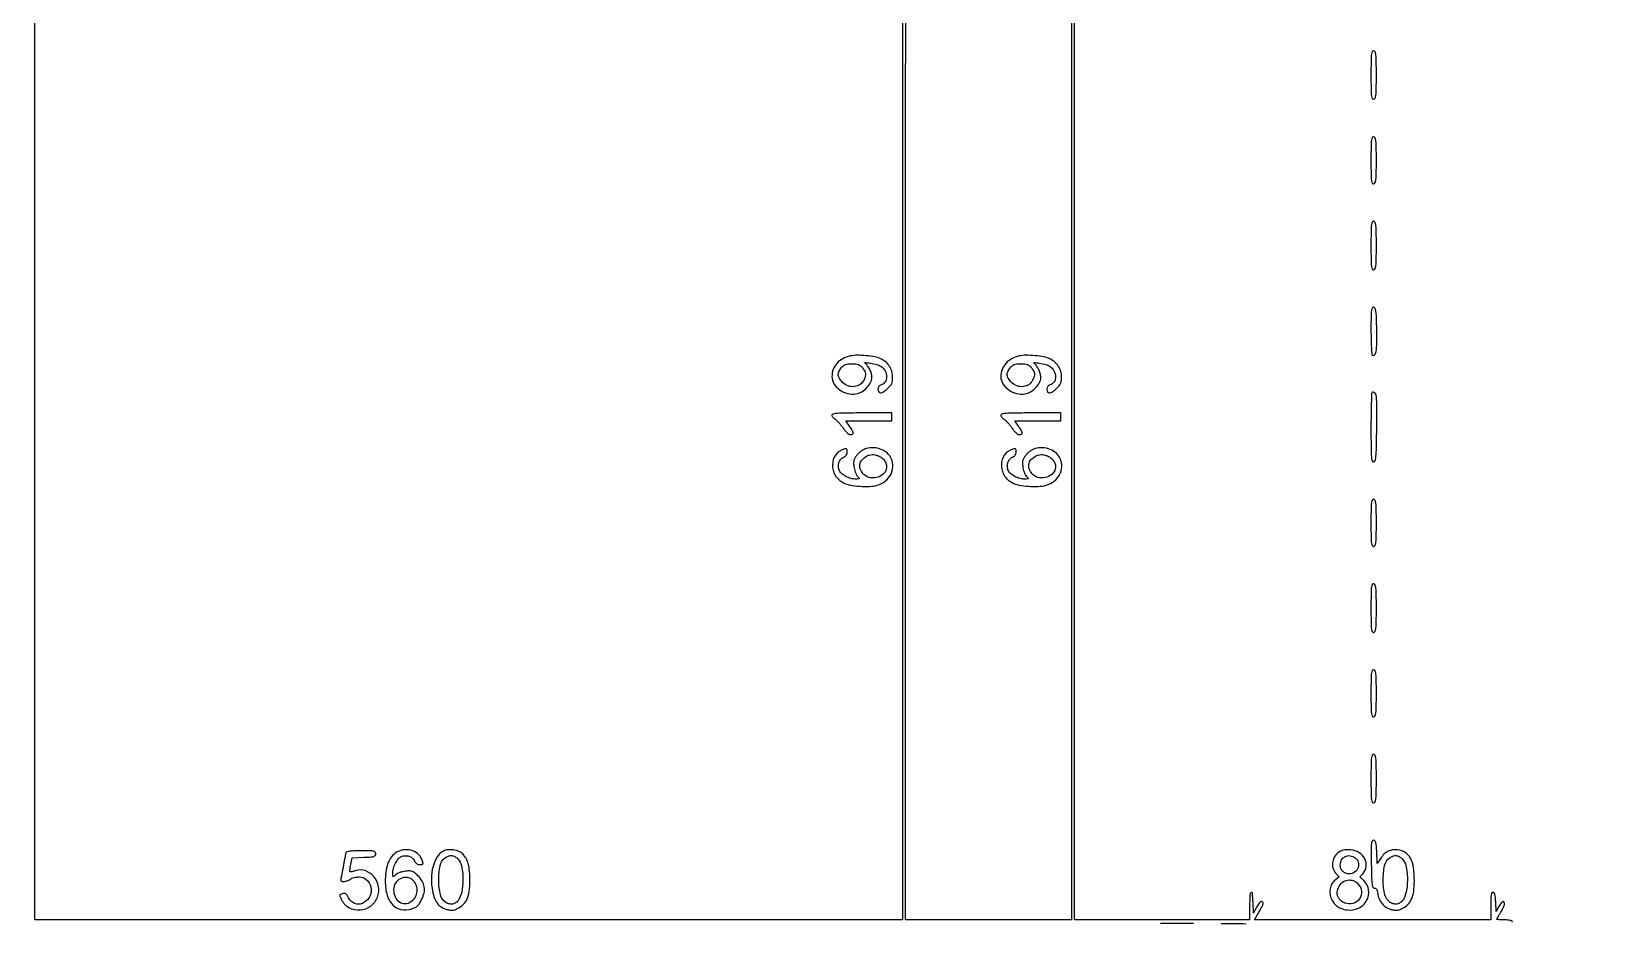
# Model space of a CAD drawing. Extents: x 0 to 836, y 5 to 589.
# Drawn here: x 546.8 to 633.6, y 319.9 to 368.9 of the extents above; entities that cross this region are included whole.
import ezdxf

# ---------------------------------------------------------------- set-up
doc = ezdxf.new("R2010")
doc.units = 0
doc.header["$MEASUREMENT"] = 0

msp = doc.modelspace()

# ---------------------------------------------------------------- linework, layer by layer
for points in [[(201.712326, 537.783562, -0.000001), (217.055896, 537.76491, -0.426088)], [(546.957638, 269.095817, -0.000001), (546.976289, 285.583213, -0.415883)], [(835.446278, 121.592707, -0.000059), (835.429914, 203.53197, -0.00002), (835.42504, 321.569549), (835.424938, 588.3084), (835.769253, 588.3084, 0.013775), (835.969061, 588.313906, 0.121919), (836.052736, 588.339582, 0.232745), (836.087862, 588.394014, 0.064289), (836.086534, 588.49875), (836.0595, 588.6891), (420.497259, 588.710259, 0.000013), (261.145696, 588.714318, 0.000021), (126.989856, 588.708632)], [(718.0002, 512.4222), (718.0002, 320.588723, -0.000011), (717.997333, 194.273324, -0.000202)], [(604.852986, 529.408162, -0.000002), (620.423836, 529.389509, -0.550615)], [(238.738155, 529.614638, -0.000002), (224.300981, 529.63329, -0.415836)], [(308.18842, 529.408162, -0.000002), (322.638019, 529.38951, -0.415836)], [(531.796111, 538.074638, -0.000002), (517.6951, 538.093291, -0.426056)], [(413.368417, 538.074638, -0.000002), (399.676779, 538.093291, -0.415815)], [(693.315638, 481.579418, -0.000002), (693.334294, 494.031443, -0.550517)], [(336.166934, 548.220763, -0.000002), (326.827688, 548.233536, -0.413812)], [(693.109162, 421.684687, -0.000002), (693.090507, 409.236574, -0.415775)], [(689.941022, 529.408162, -0.000003), (701.809045, 529.389505, -0.550493)], [(333.609652, 529.614638, -0.000003), (323.198363, 529.633296, -0.415688)], [(383.716206, 529.408162, -0.000003), (394.123716, 529.389504, -0.425916)], [(594.925838, 387.150768, -0.000003), (594.944494, 398.69211, -0.425969)], [(604.231838, 387.151416, -0.000003), (604.250494, 398.693431, -0.41574)], [(718.148241, 147.565102, 0.000075), (718.164575, 211.571705, 0.000026), (718.1694, 303.889409), (718.1694, 512.350018)], [(604.044, 398.889), (604.044, 359.4231), (604.044, 319.9572), (599.4756, 319.9572), (594.9072, 319.9572), (594.9072, 359.3385, -0.000151), (594.911759, 374.439115, -0.000252)], [(628.299491, 319.839519, 0.332234), (628.3242, 319.8726, 0.322437), (628.300465, 319.905579, 0.031449), (628.199944, 319.932349, 0.03053), (628.06334, 319.951091, 0.01883), (627.9012, 319.9572, -0.009755), (627.739017, 319.960365, -0.016147), (627.602456, 319.970119, -0.010011), (627.493355, 319.983676, -0.37274), (627.4782, 320.001181, -0.123338), (627.48548, 320.030243, -0.004527), (627.540328, 320.13066, -0.008014), (627.608664, 320.248637, -0.005516), (627.6897, 320.3802, 0.025038), (627.823721, 320.618102, 0.062172), (627.890037, 320.806304, 0.131175), (627.884578, 320.924235, 0.326866), (627.818773, 320.9724, 0.190299), (627.77791, 320.956264, 0.029092), (627.71643, 320.891633, 0.029066), (627.649675, 320.802745, 0.021498), (627.586123, 320.69745), (627.4359, 320.4225), (627.410713, 320.95125, 0.011248), (627.39265, 321.208537, 0.045136), (627.364004, 321.363494, 0.089857), (627.322044, 321.449862, 0.239244), (627.262663, 321.48, 0.284034), (627.201196, 321.442018, 0.076103), (627.164363, 321.32778, 0.033861), (627.144676, 321.115069, 0.006149), (627.1398, 320.7186), (627.1398, 319.9572), (620.627795, 319.9572), (614.11579, 319.9572), (614.367395, 320.383923, 0.009298), (614.542334, 320.693643, 0.065443), (614.603988, 320.855057, 0.236264), (614.585005, 320.936184, 0.222811), (614.507769, 320.9724, 0.180386), (614.454443, 320.952514, 0.035725), (614.38112, 320.879208, 0.033672), (614.303653, 320.77662, 0.025766), (614.232819, 320.65515), (614.0691, 320.3379), (614.044085, 320.90895, 0.011581), (614.008577, 321.438614, 0.639683), (613.936908, 321.46417, 0.186785), (613.868297, 321.30449, 0.009128), (613.8576, 320.7186), (613.8576, 319.9572), (609.0354, 319.9572), (604.2132, 319.9572), (604.2132, 359.3385, -0.000151), (604.217759, 374.439266, -0.000252)], [(612.295954, 319.769362, -0.000177), (613.661137, 319.750584, -0.422286)], [(608.9508, 319.788, -0.001255), (610.767254, 319.783441, -0.002095)]]:
    msp.add_lwpolyline(points, format="xyb")
msp.add_lwpolyline([(594.738, 398.889), (594.738, 359.4231), (594.738, 319.9572), (570.8385, 319.9572), (546.939, 319.9572), (546.939, 357.686605), (546.939, 395.41601)])
for points in [[(620.541, 366.4872, 0.002216), (620.544656, 365.662281, 0.02535), (620.564001, 365.337844, 0.088793), (620.60776, 365.189781, 0.335991), (620.68905, 365.149705, 0.254832), (620.770632, 365.216942, 0.068159), (620.813097, 365.385815, 0.024934), (620.833038, 365.715643, 0.002632), (620.8371, 366.4872, 0.002632), (620.833038, 367.258757, 0.024934), (620.813097, 367.588585, 0.068159), (620.770632, 367.757458, 0.254832), (620.68905, 367.824695, 0.335991), (620.60776, 367.784619, 0.088793), (620.564001, 367.636556, 0.02535), (620.544656, 367.312119, 0.002216)], [(620.541, 361.7919, 0.002301), (620.544674, 360.993597, 0.026158), (620.56406, 360.678812, 0.092428), (620.608024, 360.535749, 0.330993), (620.68905, 360.496705, 0.251426), (620.770356, 360.562844, 0.070478), (620.813002, 360.726754, 0.025711), (620.833006, 361.046903, 0.002748), (620.8371, 361.7919, 0.002748), (620.833006, 362.536897, 0.025711), (620.813002, 362.857046, 0.070478), (620.770356, 363.020956, 0.251426), (620.68905, 363.087095, 0.330993), (620.608024, 363.048051, 0.092428), (620.56406, 362.904988, 0.026158), (620.544674, 362.590203, 0.002301)], [(620.541, 357.0966, 0.002216), (620.544656, 356.271681, 0.02535), (620.564001, 355.947244, 0.088793), (620.60776, 355.799181, 0.335991), (620.68905, 355.759105, 0.254832), (620.770632, 355.826342, 0.068159), (620.813097, 355.995215, 0.024934), (620.833038, 356.325043, 0.002632), (620.8371, 357.0966, 0.002632), (620.833038, 357.868157, 0.024934), (620.813097, 358.197985, 0.068159), (620.770632, 358.366858, 0.254832), (620.68905, 358.434095, 0.335991), (620.60776, 358.394019, 0.088793), (620.564001, 358.245956, 0.02535), (620.544656, 357.921519, 0.002216)], [(620.541, 352.412496, 0.005346), (620.546415, 351.906042, 0.008441), (620.563035, 351.471917, 0.003296), (620.585797, 351.103719, 0.241775), (620.616014, 351.053624, 0.384836), (620.740769, 351.076475, 0.121082), (620.823975, 351.265882, 0.040179), (620.863338, 351.68971, 0.007919), (620.860631, 352.454081, 0.003042), (620.842701, 353.158091, 0.026425), (620.816304, 353.470164, 0.069493), (620.770573, 353.631635, 0.246428), (620.68905, 353.696597, 0.329515), (620.608092, 353.657785, 0.093359), (620.564078, 353.515985, 0.026378), (620.544679, 353.203723, 0.002325)], [(591.847732, 351.013939, 0.073887), (591.44062, 350.86462, 0.087476), (591.120653, 350.609268, 0.091457), (590.917249, 350.270188, 0.089719), (590.8464, 349.878528, 0.141999), (590.9591, 349.489697, 0.096328), (591.277486, 349.152213, 0.091456), (591.716243, 348.945632, 0.111226), (592.169199, 348.929275, 0.086234), (592.485654, 349.047483, 0.068269), (592.773313, 349.273449, 0.071559), (592.976825, 349.555085, 0.121305), (593.046, 349.836016, 0.066352), (593.018515, 350.042214, 0.046732), (592.936353, 350.26155, 0.046757), (592.814963, 350.461664, 0.0667), (592.670204, 350.610383, -0.735574), (592.688806, 350.659313, -0.031466), (592.968468, 350.624507, -0.020612), (593.326885, 350.541361, -0.077741), (593.536302, 350.44675, -0.119204), (593.771502, 350.196297, -0.126117), (593.859986, 349.871277, -0.149908), (593.776408, 349.583565, -0.185771), (593.551562, 349.42198, 0.08419), (593.480571, 349.389957, 0.095531), (593.42767, 349.337389, 0.088381), (593.395344, 349.265348, 0.061447), (593.3844, 349.176633, 0.134368), (593.423538, 349.033624, 0.288114), (593.521197, 348.983341, 0.13087), (593.683413, 349.041784, 0.030797), (593.911815, 349.22186, 0.02906), (594.058399, 349.369007, 0.07793), (594.137942, 349.493152, 0.076479), (594.176479, 349.637074, 0.027248), (594.1881, 349.850157, 0.06418), (594.14703, 350.168794, 0.078293), (594.026599, 350.443896, 0.077155), (593.825697, 350.671619, 0.060136), (593.54814, 350.850999, 0.066205), (593.222744, 350.959342, 0.02342), (592.735567, 351.029171, 0.023784), (592.233006, 351.0533, 0.051157)], [(601.153732, 351.013939, 0.073887), (600.74662, 350.86462, 0.087476), (600.426653, 350.609268, 0.091457), (600.223249, 350.270188, 0.089719), (600.1524, 349.878528, 0.141999), (600.2651, 349.489697, 0.096328), (600.583486, 349.152213, 0.091456), (601.022243, 348.945632, 0.111226), (601.475199, 348.929275, 0.086234), (601.791654, 349.047483, 0.068269), (602.079313, 349.273449, 0.071559), (602.282825, 349.555085, 0.121305), (602.352, 349.836016, 0.066352), (602.324515, 350.042214, 0.046732), (602.242353, 350.26155, 0.046757), (602.120963, 350.461664, 0.0667), (601.976204, 350.610383, -0.735574), (601.994806, 350.659313, -0.031466), (602.274468, 350.624507, -0.020612), (602.632885, 350.541361, -0.077741), (602.842302, 350.44675, -0.119204), (603.077502, 350.196297, -0.126117), (603.165986, 349.871277, -0.149908), (603.082408, 349.583565, -0.185771), (602.857562, 349.42198, 0.08419), (602.786571, 349.389957, 0.095531), (602.73367, 349.337389, 0.088381), (602.701344, 349.265348, 0.061447), (602.6904, 349.176633, 0.134368), (602.729538, 349.033624, 0.288114), (602.827197, 348.983341, 0.13087), (602.989413, 349.041784, 0.030797), (603.217815, 349.22186, 0.02906), (603.364399, 349.369007, 0.07793), (603.443942, 349.493152, 0.076479), (603.482479, 349.637074, 0.027248), (603.4941, 349.850157, 0.06418), (603.45303, 350.168794, 0.078293), (603.332599, 350.443896, 0.077155), (603.131697, 350.671619, 0.060136), (602.85414, 350.850999, 0.066205), (602.528744, 350.959342, 0.02342), (602.041567, 351.029171, 0.023784), (601.539006, 351.0533, 0.051157)], [(592.53226, 350.359491, -0.034949), (592.650946, 350.184754, -0.100985), (592.697504, 350.046801, -0.102102), (592.686041, 349.902537, -0.036199), (592.613671, 349.70741, -0.132246), (592.402527, 349.451837, -0.124081), (592.086483, 349.329096, -0.117551), (591.736138, 349.367964, -0.110668), (591.432092, 349.560692, -0.050987), (591.262032, 349.769487, -0.123571), (591.196973, 349.955934, -0.130223), (591.229202, 350.144641, -0.059664), (591.36014, 350.359491, -0.046717), (591.469876, 350.474974, -0.088755), (591.579469, 350.540742, -0.070236), (591.721987, 350.573093, -0.020746), (591.9462, 350.5824, -0.020746), (592.170413, 350.573093, -0.070236), (592.312931, 350.540742, -0.088755), (592.422524, 350.474974, -0.046717)], [(601.83826, 350.359491, -0.034949), (601.956946, 350.184754, -0.100985), (602.003504, 350.046801, -0.102102), (601.992041, 349.902537, -0.036199), (601.919671, 349.70741, -0.132246), (601.708527, 349.451837, -0.124081), (601.392483, 349.329096, -0.117551), (601.042138, 349.367964, -0.110668), (600.738092, 349.560692, -0.050987), (600.568032, 349.769487, -0.123571), (600.502973, 349.955934, -0.130223), (600.535202, 350.144641, -0.059664), (600.66614, 350.359491, -0.046717), (600.775876, 350.474974, -0.088755), (600.885469, 350.540742, -0.070236), (601.027987, 350.573093, -0.020746), (601.2522, 350.5824, -0.020746), (601.476413, 350.573093, -0.070236), (601.618931, 350.540742, -0.088755), (601.728524, 350.474974, -0.046717)], [(620.596666, 349.002466, 0.190384), (620.574054, 348.950318, 0.001087), (620.557352, 348.406318, 0.004383), (620.545015, 347.78188, 0.002747), (620.541, 347.051197, 0.001515), (620.544508, 345.893055, 0.018269), (620.563484, 345.447801, 0.055851), (620.604652, 345.234564, 0.381669), (620.68905, 345.184054, 0.285216), (620.774185, 345.262669, 0.044461), (620.817203, 345.498193, 0.018054), (620.842414, 345.950443, 0.001781), (620.859867, 347.039756, 0.002478), (620.867005, 347.991002, 0.01264), (620.854983, 348.519813, 0.016591), (620.828062, 348.850674, 0.19328), (620.767483, 348.962565, 0.050037), (620.719309, 348.995011, 0.065913), (620.669806, 349.013707, 0.081721), (620.62657, 349.016582, 0.1739)], [(590.8464, 347.751277, 0.110466), (590.858463, 347.697342, 0.05568), (590.895165, 347.637657, 0.051341), (590.948912, 347.58169, 0.052961), (591.012409, 347.538508, -0.067746), (591.093238, 347.479984, -0.017359), (591.206337, 347.364303, -0.017357), (591.327341, 347.222002, -0.016837), (591.439473, 347.070231, 0.023326), (591.557764, 346.914396, 0.036879), (591.674444, 346.793981, 0.043967), (591.780908, 346.71479, 0.138798), (591.865664, 346.6908, 0.101146), (591.981599, 346.714495, 0.326928), (592.019412, 346.778207, 0.112736), (591.979182, 346.899264, 0.012718), (591.82185, 347.144294), (591.612899, 347.4522), (592.87935, 347.4522), (594.1458, 347.4522), (594.1458, 347.6637), (594.1458, 347.8752), (592.4961, 347.8752, 0.002317), (591.588888, 347.870997, 0.016429), (591.149104, 347.852461, 0.029197), (590.902561, 347.819387, 0.359108)], [(600.1524, 347.751277, 0.110466), (600.164463, 347.697342, 0.05568), (600.201165, 347.637657, 0.051341), (600.254912, 347.58169, 0.052961), (600.318409, 347.538508, -0.067746), (600.399238, 347.479984, -0.017359), (600.512337, 347.364303, -0.017357), (600.633341, 347.222002, -0.016837), (600.745473, 347.070231, 0.023326), (600.863764, 346.914396, 0.036879), (600.980444, 346.793981, 0.043967), (601.086908, 346.71479, 0.138798), (601.171664, 346.6908, 0.101146), (601.287599, 346.714495, 0.326928), (601.325412, 346.778207, 0.112736), (601.285182, 346.899264, 0.012718), (601.12785, 347.144294), (600.918899, 347.4522), (602.18535, 347.4522), (603.4518, 347.4522), (603.4518, 347.6637), (603.4518, 347.8752), (601.8021, 347.8752, 0.002317), (600.894888, 347.870997, 0.016429), (600.455104, 347.852461, 0.029197), (600.208561, 347.819387, 0.359108)], [(592.735764, 345.917801, 0.055757), (592.616735, 345.870042, 0.028701), (592.479686, 345.785949, 0.028124), (592.347014, 345.682133, 0.037788), (592.240257, 345.573144, 0.029405), (592.122221, 345.414845, 0.074549), (592.062161, 345.28495, 0.072535), (592.041957, 345.141016, 0.026727), (592.054037, 344.935812, 0.031012), (592.080903, 344.78319, 0.027174), (592.12731, 344.62801, 0.028137), (592.184862, 344.492333, 0.069644), (592.245407, 344.403167, -0.010125), (592.339395, 344.294987, -0.29066), (592.343943, 344.260015, -0.281034), (592.314141, 344.240214, -0.009632), (592.168095, 344.2374, -0.06538), (591.897544, 344.272929, -0.050678), (591.619462, 344.378368, -0.053033), (591.387239, 344.527102, -0.117448), (591.258852, 344.692066, -0.088801), (591.203287, 344.909324, -0.091593), (591.227518, 345.129883, -0.097345), (591.326216, 345.316638, -0.116273), (591.483234, 345.438257, 0.05591), (591.574024, 345.492584, 0.077484), (591.639625, 345.560889, 0.081855), (591.678916, 345.642813, 0.071083), (591.6924, 345.737181, 0.033646), (591.685149, 345.844815, 0.197222), (591.657367, 345.892893, 0.203472), (591.604441, 345.90674, 0.035991), (591.50205, 345.884111, 0.166211), (591.054001, 345.56501, 0.151956), (590.87474, 345.025724, 0.141227), (591.028858, 344.449375, 0.139974), (591.466459, 344.04108, 0.068762), (591.845245, 343.909082, 0.030667), (592.369677, 343.836946, 0.030666), (592.909929, 343.829346, 0.056497), (593.343304, 343.899337, 0.094057), (593.781897, 344.116941, 0.109336), (594.083059, 344.470979, 0.113597), (594.199629, 344.907696, 0.108016), (594.117014, 345.360205, 0.11261), (593.904883, 345.657311, 0.085907), (593.564227, 345.868556, 0.080936), (593.152323, 345.961602, 0.082894)], [(593.416768, 345.510176, -0.085784), (593.616997, 345.391653, -0.082624), (593.768881, 345.211441, -0.086689), (593.849051, 345.000043, -0.109293), (593.84317, 344.7914, -0.16313), (593.649644, 344.489018, -0.119704), (593.286758, 344.318269, -0.116706), (592.87842, 344.330866, -0.150427), (592.56246, 344.529758, -0.088728), (592.407834, 344.791633, -0.138217), (592.386587, 345.051153, -0.134064), (592.504382, 345.289176, -0.081178), (592.7499, 345.488819, -0.05298), (592.905625, 345.557401, -0.069353), (593.058711, 345.583758, -0.063219), (593.223864, 345.568145, -0.035715)], [(602.041764, 345.917801, 0.055757), (601.922735, 345.870042, 0.028701), (601.785686, 345.785949, 0.028124), (601.653014, 345.682133, 0.037788), (601.546257, 345.573144, 0.029405), (601.428221, 345.414845, 0.074549), (601.368161, 345.28495, 0.072535), (601.347957, 345.141016, 0.026727), (601.360037, 344.935812, 0.031012), (601.386903, 344.78319, 0.027174), (601.43331, 344.62801, 0.028137), (601.490862, 344.492333, 0.069644), (601.551407, 344.403167, -0.010125), (601.645395, 344.294987, -0.29066), (601.649943, 344.260015, -0.281034), (601.620141, 344.240214, -0.009632), (601.474095, 344.2374, -0.06538), (601.203544, 344.272929, -0.050678), (600.925462, 344.378368, -0.053033), (600.693239, 344.527102, -0.117448), (600.564852, 344.692066, -0.088801), (600.509287, 344.909324, -0.091593), (600.533518, 345.129883, -0.097345), (600.632216, 345.316638, -0.116273), (600.789234, 345.438257, 0.05591), (600.880024, 345.492584, 0.077484), (600.945625, 345.560889, 0.081855), (600.984916, 345.642813, 0.071083), (600.9984, 345.737181, 0.033646), (600.991149, 345.844815, 0.197222), (600.963367, 345.892893, 0.203472), (600.910441, 345.90674, 0.035991), (600.80805, 345.884111, 0.166211), (600.360001, 345.56501, 0.151956), (600.18074, 345.025724, 0.141227), (600.334858, 344.449375, 0.139974), (600.772459, 344.04108, 0.068762), (601.151245, 343.909082, 0.030667), (601.675677, 343.836946, 0.030666), (602.215929, 343.829346, 0.056497), (602.649304, 343.899337, 0.094057), (603.087897, 344.116941, 0.109336), (603.389059, 344.470979, 0.113597), (603.505629, 344.907696, 0.108016), (603.423014, 345.360205, 0.11261), (603.210883, 345.657311, 0.085907), (602.870227, 345.868556, 0.080936), (602.458323, 345.961602, 0.082894)], [(602.722768, 345.510176, -0.085784), (602.922997, 345.391653, -0.082624), (603.074881, 345.211441, -0.086689), (603.155051, 345.000043, -0.109293), (603.14917, 344.7914, -0.16313), (602.955644, 344.489018, -0.119704), (602.592758, 344.318269, -0.116706), (602.18442, 344.330866, -0.150427), (601.86846, 344.529758, -0.088728), (601.713834, 344.791633, -0.138217), (601.692587, 345.051153, -0.134064), (601.810382, 345.289176, -0.081178), (602.0559, 345.488819, -0.05298), (602.211625, 345.557401, -0.069353), (602.364711, 345.583758, -0.063219), (602.529864, 345.568145, -0.035715)], [(620.541, 341.8263, 0.002301), (620.544674, 341.027997, 0.026158), (620.56406, 340.713212, 0.092428), (620.608024, 340.570149, 0.330993), (620.68905, 340.531105, 0.251426), (620.770356, 340.597244, 0.070478), (620.813002, 340.761154, 0.025711), (620.833006, 341.081303, 0.002748), (620.8371, 341.8263, 0.002748), (620.833006, 342.571297, 0.025711), (620.813002, 342.891446, 0.070478), (620.770356, 343.055356, 0.251426), (620.68905, 343.121495, 0.330993), (620.608024, 343.082451, 0.092428), (620.56406, 342.939388, 0.026158), (620.544674, 342.624603, 0.002301)], [(620.541, 337.131, 0.002216), (620.544656, 336.306081, 0.02535), (620.564001, 335.981644, 0.088793), (620.60776, 335.833581, 0.335991), (620.68905, 335.793505, 0.254832), (620.770632, 335.860742, 0.068159), (620.813097, 336.029615, 0.024934), (620.833038, 336.359443, 0.002632), (620.8371, 337.131, 0.002632), (620.833038, 337.902557, 0.024934), (620.813097, 338.232385, 0.068159), (620.770632, 338.401258, 0.254832), (620.68905, 338.468495, 0.335991), (620.60776, 338.428419, 0.088793), (620.564001, 338.280356, 0.02535), (620.544656, 337.955919, 0.002216)], [(620.541, 332.4357, 0.002301), (620.544674, 331.637397, 0.026158), (620.56406, 331.322612, 0.092428), (620.608024, 331.179549, 0.330993), (620.68905, 331.140505, 0.251426), (620.770356, 331.206644, 0.070478), (620.813002, 331.370554, 0.025711), (620.833006, 331.690703, 0.002748), (620.8371, 332.4357, 0.002748), (620.833006, 333.180697, 0.025711), (620.813002, 333.500846, 0.070478), (620.770356, 333.664756, 0.251426), (620.68905, 333.730895, 0.330993), (620.608024, 333.691851, 0.092428), (620.56406, 333.548788, 0.026158), (620.544674, 333.234003, 0.002301)], [(620.541, 327.7404, 0.002216), (620.544656, 326.915481, 0.02535), (620.564001, 326.591044, 0.088793), (620.60776, 326.442981, 0.335991), (620.68905, 326.402905, 0.254832), (620.770632, 326.470142, 0.068159), (620.813097, 326.639015, 0.024934), (620.833038, 326.968843, 0.002632), (620.8371, 327.7404, 0.002632), (620.833038, 328.511957, 0.024934), (620.813097, 328.841785, 0.068159), (620.770632, 329.010658, 0.254832), (620.68905, 329.077895, 0.335991), (620.60776, 329.037819, 0.088793), (620.564001, 328.889756, 0.02535), (620.544656, 328.565319, 0.002216)], [(566.9046, 323.70518, 0.091039), (566.647211, 323.506604, 0.071413), (566.450853, 323.213028, 0.058997), (566.317636, 322.822925, 0.035155), (566.248622, 322.336494, 0.065252), (566.300503, 321.467957, 0.12543), (566.595369, 320.840871, 0.165394), (567.088475, 320.535906, 0.137042), (567.7083, 320.564641, 0.03902), (567.889683, 320.640627, 0.072123), (568.019593, 320.733119, 0.063137), (568.128556, 320.867319, 0.023863), (568.246342, 321.078807, 0.05808), (568.379309, 321.449493, 0.096714), (568.391061, 321.779895, 0.097528), (568.277798, 322.088532, 0.059881), (568.037743, 322.394177, 0.02073), (567.857954, 322.559645, 0.087428), (567.731846, 322.63321, 0.092225), (567.591601, 322.657246, 0.024517), (567.364182, 322.64285, 0.029908), (567.20583, 322.615335, 0.026782), (567.045808, 322.568386, 0.027747), (566.906644, 322.510462, 0.071538), (566.816567, 322.449793, -0.010472), (566.708448, 322.35599, -0.297784), (566.67338, 322.351945, -0.274003), (566.653578, 322.38271, -0.009257), (566.6508, 322.532753, -0.072542), (566.68871, 322.792676, -0.047148), (566.802588, 323.074602, -0.048132), (566.958489, 323.31554, -0.118747), (567.123258, 323.444455, -0.094816), (567.331095, 323.494977, -0.089828), (567.547154, 323.466778, -0.093742), (567.73211, 323.366719, -0.11562), (567.851657, 323.211966, 0.05591), (567.905984, 323.121176, 0.077484), (567.974289, 323.055575, 0.081855), (568.056213, 323.016284, 0.071083), (568.150581, 323.0028, 0.033646), (568.258215, 323.010051, 0.197222), (568.306293, 323.037833, 0.203472), (568.32014, 323.090759, 0.035991), (568.297511, 323.19315, 0.122665), (568.094565, 323.536707, 0.110661), (567.74693, 323.760852, 0.105474), (567.322303, 323.821598, 0.10222)], [(569.445139, 323.745131, 0.133039), (569.102129, 323.425462, 0.072917), (568.871271, 322.895039, 0.063285), (568.779476, 322.23665, 0.054258), (568.846788, 321.539699, 0.038109), (568.959029, 321.150649, 0.07364), (569.115166, 320.867584, 0.08606), (569.327715, 320.67036, 0.071427), (569.608075, 320.540521, 0.026842), (569.794801, 320.495335, 0.069755), (569.932697, 320.489199, 0.067582), (570.069501, 320.521198, 0.024029), (570.253854, 320.601935, 0.08301), (570.553712, 320.818949, 0.092798), (570.753009, 321.11429, 0.071312), (570.864971, 321.524949, 0.029806), (570.901858, 322.098792, 0.020525), (570.882203, 322.637843, 0.045555), (570.813311, 323.042727, 0.060037), (570.690412, 323.35086, 0.079457), (570.50596, 323.589494, 0.093169), (570.285839, 323.730085, 0.059297), (569.991542, 323.809677, 0.059632), (569.689133, 323.817708, 0.098591)], [(618.829977, 323.721704, 0.110627), (618.568854, 323.486399, 0.108997), (618.43131, 323.160954, 0.112195), (618.445387, 322.815528, 0.123117), (618.608529, 322.523312), (618.791057, 322.32902), (618.569374, 322.154644, 0.096885), (618.391498, 321.948162, 0.083036), (618.292364, 321.678473, 0.079658), (618.284153, 321.380848, 0.078554), (618.369176, 321.094029, 0.057675), (618.513428, 320.864041, 0.074404), (618.696173, 320.69487, 0.069519), (618.930593, 320.578872, 0.043155), (619.2297, 320.507439, 0.150165), (619.848277, 320.600882, 0.153598), (620.301097, 321.025138, 0.164695), (620.411202, 321.608074, 0.172586), (620.141109, 322.124876), (619.921534, 322.328372), (620.104367, 322.522988, 0.162084), (620.277746, 322.898241, 0.147802), (620.200372, 323.318583, 0.131769), (619.88971, 323.660497, 0.120047), (619.438456, 323.816209, 0.027879), (619.262735, 323.822815, 0.033992), (619.098794, 323.808661, 0.037167), (618.952544, 323.774667, 0.052649)], [(620.559968, 323.030573, 0.002607), (620.577414, 322.259976, 0.023343), (620.602604, 321.922602, 0.064585), (620.645066, 321.756442, 0.351809), (620.720348, 321.713832, -0.157128), (620.786457, 321.703829, -0.139063), (620.838131, 321.656813, -0.077172), (620.877915, 321.563278, -0.022394), (620.909663, 321.409307, 0.061214), (620.996827, 321.107143, 0.073618), (621.151264, 320.855299, 0.075762), (621.367849, 320.664379, 0.070157), (621.637075, 320.540521, 0.026842), (621.823801, 320.495335, 0.069755), (621.961697, 320.489199, 0.067582), (622.098501, 320.521198, 0.024029), (622.282854, 320.601935, 0.08301), (622.582712, 320.818949, 0.092798), (622.782009, 321.11429, 0.071312), (622.893971, 321.524949, 0.029806), (622.930858, 322.098792, 0.034601), (622.882661, 322.844123, 0.089966), (622.717607, 323.35377, 0.127907), (622.427767, 323.666719, 0.113238), (622.008666, 323.816749, 0.061788), (621.728295, 323.8153, 0.083133), (621.485758, 323.74174, 0.079114), (621.271809, 323.589562, 0.050454), (621.076133, 323.35431), (620.887087, 323.073785), (620.862094, 323.693046, 0.008237), (620.843098, 324.027042, 0.047745), (620.813481, 324.200927, 0.108232), (620.764342, 324.295375, 0.173421), (620.686868, 324.340976, 0.328118), (620.60523, 324.30199, 0.09898), (620.562951, 324.162278, 0.026344), (620.549225, 323.849542, 0.002152)], [(564.075361, 323.65845, 0.02255), (564.05802, 323.590498, 0.002137), (564.023824, 323.422231, 0.002729), (563.984986, 323.221115, 0.002147), (563.945031, 323.0028, -0.001804), (563.904106, 322.778312, -0.001915), (563.862345, 322.558518, -0.001823), (563.824972, 322.369533, -0.008796), (563.801444, 322.26255, 0.039745), (563.785876, 322.162666, 0.193045), (563.802824, 322.109062, 0.188632), (563.852442, 322.081289, 0.03774), (563.955579, 322.074891, 0.049849), (564.04394, 322.084927, 0.030749), (564.14473, 322.113277, 0.030656), (564.241895, 322.154011, 0.047361), (564.31932, 322.201791, -0.068732), (564.404563, 322.249507, -0.03001), (564.528151, 322.289513, -0.028995), (564.666562, 322.316863, -0.034291), (564.799629, 322.326, -0.179822), (565.213349, 322.172236, -0.164577), (565.44503, 321.779422, -0.150691), (565.400453, 321.298773, -0.150917), (565.092914, 320.927047, -0.102459), (564.854759, 320.833074, -0.112636), (564.607347, 320.846125, -0.109373), (564.384615, 320.966335, -0.092118), (564.216941, 321.176119, 0.026345), (564.133702, 321.313965, 0.096487), (564.061688, 321.385561, 0.135642), (563.982328, 321.411902, 0.075329), (563.880119, 321.401694, 0.034678), (563.765943, 321.363954, 0.271415), (563.733319, 321.321231, 0.139326), (563.744091, 321.252188, 0.008024), (563.837819, 321.057, 0.156184), (564.252727, 320.63218, 0.14216), (564.854138, 320.507192, 0.138346), (565.441322, 320.723174, 0.145825), (565.814745, 321.210557, 0.137805), (565.868086, 321.799773, 0.129501), (565.609838, 322.34666, 0.138656), (565.132436, 322.670822, 0.165582), (564.591213, 322.666902, -0.015626), (564.4921, 322.635788, -0.022771), (564.402902, 322.615148, -0.019615), (564.330467, 322.604746, -0.225934), (564.304097, 322.614103, -0.212282), (564.293099, 322.642709, -0.010292), (564.30059, 322.746723, -0.015263), (564.316212, 322.873102, -0.010272), (564.341399, 323.016335), (564.413767, 323.3835), (565.066984, 323.408209, 0.006199), (565.447636, 323.427336, 0.055294), (565.612489, 323.456156, 0.160844), (565.69028, 323.509663, 0.163774), (565.7202, 323.598559, 0.187788), (565.68532, 323.688154, 0.157711), (565.59609, 323.738705, 0.046473), (565.401988, 323.760089, 0.004211), (564.913845, 323.7642, 0.007328), (564.536987, 323.758677, 0.024042), (564.288812, 323.739434, 0.032009), (564.127543, 323.70851, 0.261313)], [(570.237333, 323.315558, -0.144075), (570.437134, 322.949145, -0.044146), (570.516437, 322.317023, -0.044375), (570.481311, 321.643724, -0.081718), (570.317595, 321.121676, -0.09631), (570.179649, 320.943564, -0.114296), (569.992536, 320.843237, -0.114637), (569.780814, 320.835551, -0.097318), (569.573081, 320.919974, -0.192896), (569.280369, 321.339096, -0.054774), (569.184095, 322.14364, -0.054766), (569.264926, 322.951159, -0.189883), (569.549312, 323.381006, -0.063398), (569.735019, 323.478725, -0.113636), (569.905019, 323.501203, -0.112269), (570.069141, 323.447098, -0.060914)], [(619.676176, 323.378703, -0.174417), (619.844115, 323.140669, -0.157072), (619.831244, 322.838229, -0.149383), (619.641798, 322.589389, -0.157155), (619.349531, 322.4952, -0.087141), (619.149613, 322.530309, -0.106098), (618.98882, 322.630914, -0.107921), (618.885326, 322.787072, -0.092836), (618.849, 322.981031, -0.125266), (618.921474, 323.26577, -0.157327), (619.117746, 323.452404, -0.151715), (619.392077, 323.493024, -0.11472)], [(622.266333, 323.315558, -0.144075), (622.466134, 322.949145, -0.044146), (622.545437, 322.317023, -0.044375), (622.510311, 321.643724, -0.081718), (622.346595, 321.121676, -0.09631), (622.208649, 320.943564, -0.114296), (622.021536, 320.843237, -0.114637), (621.809814, 320.835551, -0.097318), (621.602081, 320.919974, -0.192896), (621.309369, 321.339096, -0.054774), (621.213095, 322.14364, -0.054766), (621.293926, 322.951159, -0.189883), (621.578312, 323.381006, -0.063398), (621.764019, 323.478725, -0.113636), (621.934019, 323.501203, -0.112269), (622.098141, 323.447098, -0.060914)], [(567.748448, 322.158952, -0.10684), (567.933747, 321.871461, -0.109765), (567.981366, 321.535979, -0.109146), (567.882407, 321.210413, -0.104617), (567.654458, 320.951035, -0.151218), (567.336774, 320.838242, -0.167491), (567.02561, 320.931401, -0.139993), (566.798931, 321.217627, -0.098224), (566.71848, 321.623202, -0.135032), (566.819207, 321.989376, -0.139461), (567.092174, 322.247151, -0.152321), (567.440666, 322.309604, -0.166619)], [(619.825745, 321.949145, -0.171965), (620.017369, 321.54713, -0.178056), (619.909359, 321.120961, -0.175695), (619.549143, 320.862535, -0.16836), (619.099567, 320.889139, -0.034572), (618.995201, 320.941084, -0.03036), (618.894136, 321.008992, -0.031589), (618.810382, 321.081784, -0.075329), (618.761167, 321.147641, -0.134578), (618.685561, 321.479735, -0.122953), (618.78556, 321.816834, -0.123709), (619.031568, 322.065898, -0.137203), (619.3566, 322.1568, -0.05569), (619.480237, 322.142986, -0.048581), (619.603899, 322.102059, -0.047034), (619.721144, 322.036369, -0.045205)]]:
    msp.add_lwpolyline(points, format="xyb", close=True)

doc.saveas('drawing.dxf')
